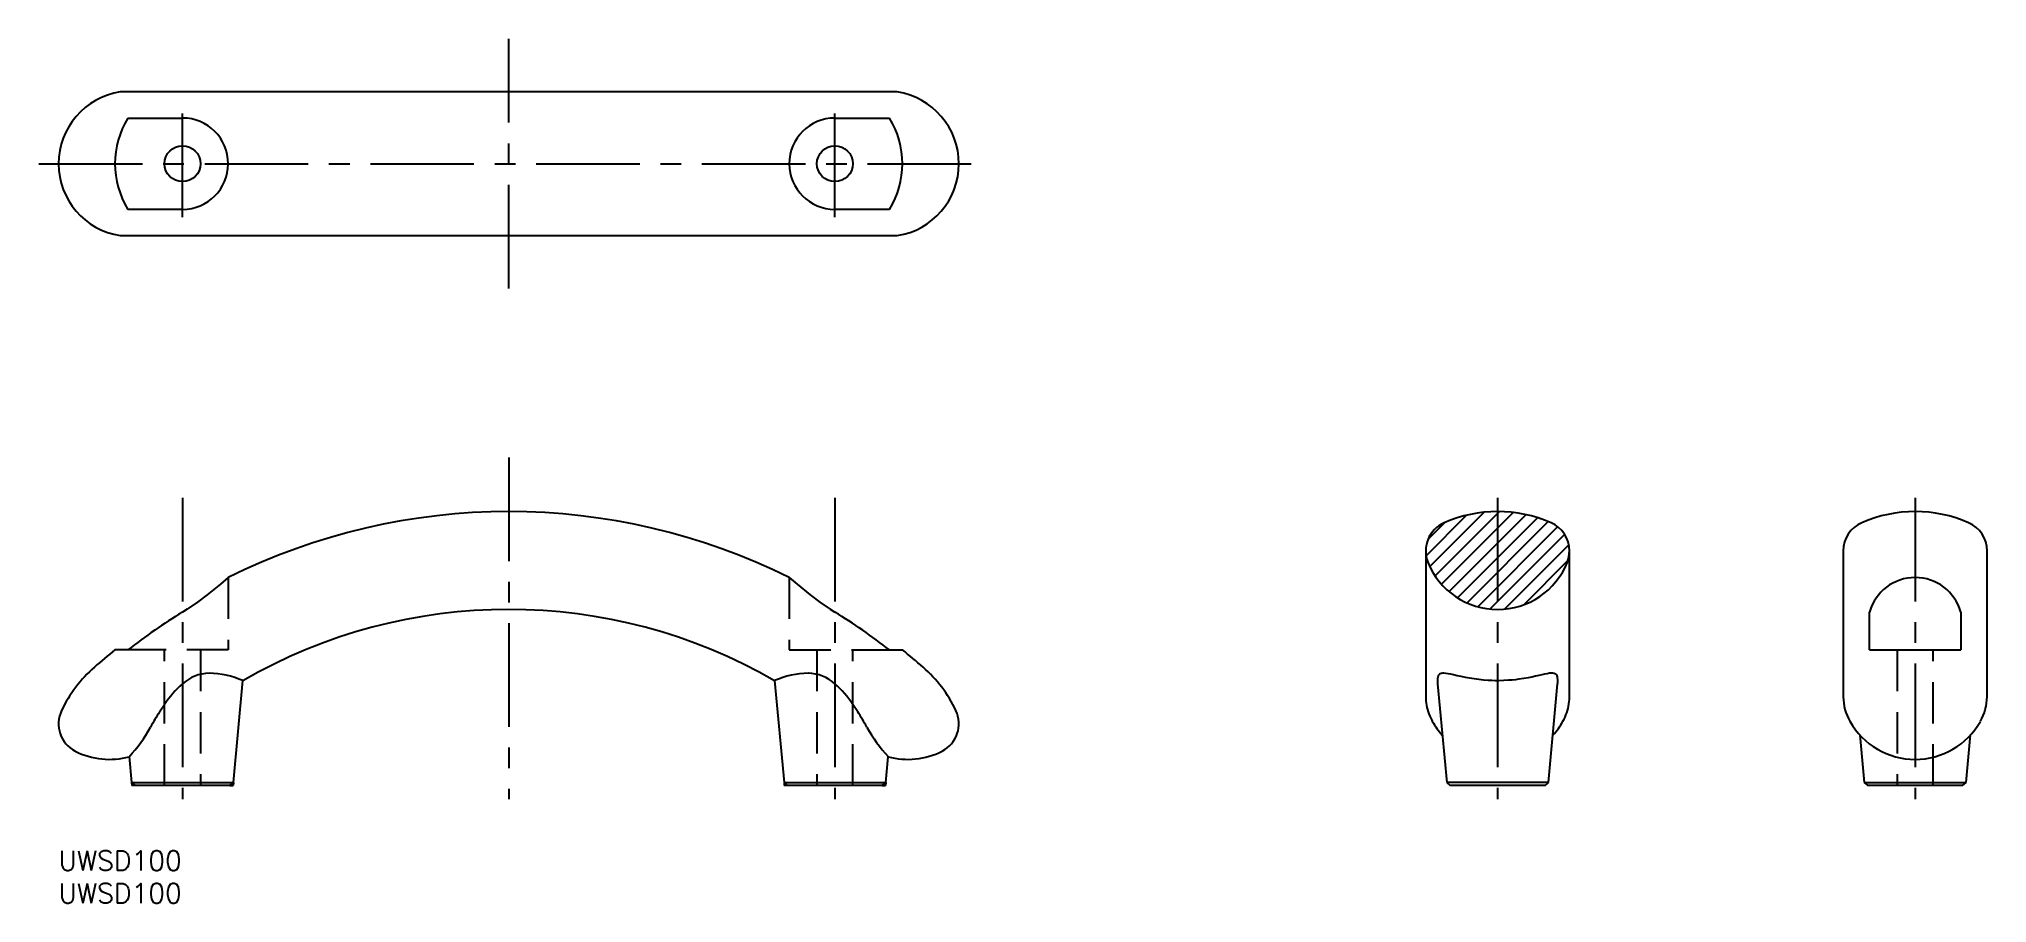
# Model space of a CAD drawing. Extents: x -3 to 296, y -8 to 124.
import ezdxf

# ---------------------------------------------------------------- set-up
doc = ezdxf.new("R2010")
doc.units = 0
doc.header["$LTSCALE"] = 0.5
doc.linetypes.add('CENTER', pattern=[50.8, 31.75, -6.35, 6.35, -6.35])
doc.linetypes.add('DASHED', pattern=[19.05, 12.7, -6.35])
for name, color, linetype in [('MSM_CENTER', 1, 'CENTER'), ('MSM_CONTINUOUS', 7, 'CONTINUOUS'), ('MSM_DASHED', 4, 'DASHED'), ('MSM_NARROW', 5, 'CONTINUOUS'), ('MSM_PART_NUMBER', 7, 'CONTINUOUS')]:
    doc.layers.add(name, color=color, linetype=linetype)
doc.styles.get("Standard").update_dxf_attribs({"font": 'txt.shx', "height": 3, "bigfont": 'bigfont.shx'})

msp = doc.modelspace()

# ---------------------------------------------------------------- linework, layer by layer
at = {"layer": 'MSM_CENTER'}
for p, q in [((69, 86.21), (69, 124.44)), ((19, 97.13), (19, 113.52)), ((119, 97.13), (119, 113.52)), ((-3, 105.32), (141, 105.32)), ((69, 60.28), (69, 7.9)), ((19, 54.1), (19, 7.9)), ((119, 54.1), (119, 7.9)), ((220.58, 54.1), (220.58, 7.9)), ((284.58, 54.1), (284.58, 7.9))]:
    msp.add_line(p, q, dxfattribs=at)
at = {"layer": 'MSM_CONTINUOUS'}
for p, q in [((128.55, 116.34), (9.46, 116.34)), ((10.64, 112.32), (19, 112.32)), ((119, 112.32), (127.36, 112.32)), ((19, 98.32), (10.64, 98.32)), ((127.36, 98.32), (119, 98.32)), ((9.46, 94.31), (128.55, 94.31)), ((209.56, 45.98), (209.56, 23.63)), ((231.59, 23.63), (231.59, 45.98)), ((273.56, 45.98), (273.56, 23.63)), ((295.59, 23.63), (295.59, 45.98)), ((25.99, 41.88), (24.82, 40.87)), ((112.01, 41.88), (113.19, 40.87)), ((22.79, 39.23), (21.31, 38.13)), ((24.82, 40.87), (22.79, 39.23)), ((113.19, 40.87), (115.21, 39.23)), ((115.21, 39.23), (116.69, 38.13)), ((19.73, 37.06), (19, 36.59)), ((21.31, 38.13), (19.73, 37.06)), ((116.69, 38.13), (118.27, 37.06)), ((118.27, 37.06), (119, 36.59)), ((277.58, 30.8), (277.58, 36.59)), ((291.58, 36.59), (291.58, 30.8)), ((10.64, 30.8), (8.65, 30.8)), ((127.36, 30.8), (129.35, 30.8)), ((277.58, 30.8), (291.58, 30.8)), ((211.54, 26.94), (211.46, 26.8)), ((211.65, 27.06), (211.54, 26.94)), ((211.78, 27.15), (211.65, 27.06)), ((211.94, 27.2), (211.78, 27.15)), ((212.12, 27.23), (211.94, 27.2)), ((212.32, 27.23), (212.12, 27.23)), ((212.65, 27.2), (212.32, 27.23)), ((213.01, 27.14), (212.65, 27.2)), ((213.4, 27.06), (213.01, 27.14)), ((213.82, 26.96), (213.4, 27.06)), ((214.39, 26.83), (213.82, 26.96)), ((227.35, 26.97), (226.88, 26.86)), ((227.78, 27.07), (227.35, 26.97)), ((228.18, 27.15), (227.78, 27.07)), ((228.54, 27.21), (228.18, 27.15)), ((228.85, 27.23), (228.54, 27.21)), ((229.05, 27.23), (228.85, 27.23)), ((229.22, 27.2), (229.05, 27.23)), ((229.36, 27.15), (229.22, 27.2)), ((229.49, 27.07), (229.36, 27.15)), ((229.6, 26.96), (229.49, 27.07)), ((229.68, 26.82), (229.6, 26.96)), ((26.81, 10.5), (28.25, 26.09)), ((109.75, 26.09), (111.2, 10.5)), ((211.36, 26.39), (211.35, 26.08)), ((211.35, 26.08), (211.36, 25.74)), ((211.4, 26.61), (211.36, 26.39)), ((211.36, 25.74), (211.37, 25.6)), ((211.37, 25.6), (212.77, 10.5)), ((211.46, 26.8), (211.4, 26.61)), ((215, 26.7), (214.39, 26.83)), ((215.63, 26.57), (215, 26.7)), ((216.29, 26.45), (215.63, 26.57)), ((216.98, 26.34), (216.29, 26.45)), ((217.7, 26.25), (216.98, 26.34)), ((218.42, 26.18), (217.7, 26.25)), ((219.15, 26.12), (218.42, 26.18)), ((219.67, 26.1), (219.15, 26.12)), ((220.2, 26.08), (219.67, 26.1)), ((220.74, 26.08), (220.2, 26.08)), ((221.51, 26.1), (220.74, 26.08)), ((222.27, 26.14), (221.51, 26.1)), ((222.8, 26.18), (222.27, 26.14)), ((223.33, 26.23), (222.8, 26.18)), ((223.84, 26.3), (223.33, 26.23)), ((224.57, 26.4), (223.84, 26.3)), ((225.27, 26.52), (224.57, 26.4)), ((225.84, 26.63), (225.27, 26.52)), ((226.38, 26.75), (225.84, 26.63)), ((226.88, 26.86), (226.38, 26.75)), ((228.38, 10.5), (229.78, 25.6)), ((229.74, 26.66), (229.68, 26.82)), ((229.78, 26.47), (229.74, 26.66)), ((229.8, 26.24), (229.78, 26.47)), ((229.78, 25.6), (229.79, 25.72)), ((229.79, 25.72), (229.81, 25.99)), ((229.81, 25.99), (229.8, 26.24)), ((15.5, 21.31), (16.25, 22.45)), ((122.51, 21.31), (121.75, 22.45)), ((209.56, 23.63), (209.57, 23.33)), ((209.57, 23.33), (209.59, 22.99)), ((209.59, 22.99), (209.62, 22.65)), ((209.62, 22.65), (209.68, 22.31)), ((209.68, 22.31), (209.75, 21.97)), ((209.75, 21.97), (209.83, 21.64)), ((209.83, 21.64), (209.93, 21.31)), ((209.93, 21.31), (210.04, 20.98)), ((210.04, 20.98), (210.17, 20.66)), ((231.05, 20.83), (231.18, 21.17)), ((231.18, 21.17), (231.28, 21.5)), ((231.28, 21.5), (231.38, 21.84)), ((231.38, 21.84), (231.45, 22.18)), ((231.45, 22.18), (231.51, 22.53)), ((231.51, 22.53), (231.55, 22.87)), ((231.55, 22.87), (231.58, 23.21)), ((231.58, 23.21), (231.59, 23.54)), ((231.59, 23.54), (231.59, 23.63)), ((210.17, 20.66), (210.32, 20.34)), ((210.32, 20.34), (210.48, 20.03)), ((210.48, 20.03), (210.57, 19.86)), ((230.59, 19.86), (230.76, 20.18)), ((230.59, 19.87), (230.69, 20.06)), ((230.76, 20.18), (230.91, 20.5)), ((230.91, 20.5), (231.05, 20.83)), ((276.1, 17.76), (276.77, 10.5)), ((292.38, 10.5), (293.06, 17.76)), ((10.83, 14.44), (11.2, 10.5)), ((126.81, 10.5), (127.17, 14.43)), ((11.2, 10.5), (11.74, 10)), ((11.2, 10.5), (26.81, 10.5)), ((26.26, 10), (11.74, 10)), ((26.26, 10), (26.81, 10.5)), ((111.2, 10.5), (111.74, 10)), ((111.2, 10.5), (126.81, 10.5)), ((126.26, 10), (111.74, 10)), ((126.26, 10), (126.81, 10.5)), ((212.77, 10.5), (213.32, 10)), ((228.38, 10.5), (212.77, 10.5)), ((227.84, 10), (213.32, 10)), ((227.84, 10), (228.38, 10.5)), ((276.77, 10.5), (277.32, 10)), ((276.77, 10.5), (292.38, 10.5)), ((291.84, 10), (277.32, 10)), ((291.84, 10), (292.38, 10.5))]:
    msp.add_line(p, q, dxfattribs=at)
for centre in [(19, 105.32), (119, 105.32)]:
    msp.add_circle(centre, 2.75, dxfattribs=at)
for centre, radius, start, end in [((11.14, 105.31), 11.14, 98.6855, 261.3154), ((126.86, 105.31), 11.14, 278.6846, 81.3145), ((21.95, 105.32), 13.3, 148.2538, 211.7462), ((19, 105.32), 7, 270, 90), ((119, 105.32), 7, 90, 270), ((116.05, 105.32), 13.3, 328.2538, 31.7462), ((69, -44.5), 96.5, 63.5307, 116.4694), ((220.58, 31.5), 20.5, 66.4346, 113.5654), ((284.58, 31.5), 20.5, 66.4346, 113.5654), ((214.26, 45.98), 4.7, 113.5654, 201.7306), ((226.89, 45.98), 4.7, 0, 66.4346), ((278.26, 45.98), 4.7, 113.5654, 180), ((290.89, 45.98), 4.7, 0, 66.4346), ((226.89, 45.98), 4.7, 338.2694, 0), ((220.58, 48.5), 11.5, 201.7306, 338.2694), ((284.58, 34.62), 7.27, 15.7611, 164.2389), ((69, -44.5), 95.27, 121.6572, 127.7768), ((69, -44.5), 81.5, 59.99, 120.0096), ((69, -44.5), 95.27, 52.2232, 58.3428), ((69, -44.5), 96.5, 128.711, 131.154), ((69, -44.5), 96.5, 48.846, 51.289), ((18.99, 12.72), 20.5, 131.154, 154.6556), ((23.22, 20.94), 6.28, 91.325, 132.1405), ((22.75, 13.42), 13.81, 66.5139, 88.663), ((115.25, 13.42), 13.81, 91.34, 113.4892), ((114.78, 20.95), 6.28, 47.8626, 88.6781), ((119.02, 12.72), 20.5, 25.3433, 48.846), ((30.01, 13.25), 16.55, 131.6864, 146.2232), ((108, 13.25), 16.55, 33.7799, 48.3167), ((4.7, 19.47), 4.7, 154.4327, 243.0366), ((59.42, -6.33), 51.9, 147.8185, 150.8281), ((78.58, -6.33), 51.9, 29.175, 32.1846), ((133.3, 19.47), 4.7, 296.9456, 25.5645), ((281.18, 23.64), 7.62, 180.1108, 209.7772), ((287.97, 23.64), 7.62, 330.2041, 359.8705), ((-5.17, 29.42), 21.93, 316.8657, 331.523), ((143.18, 29.43), 21.93, 208.4801, 223.1374), ((220.58, 25.52), 11.5, 209.4541, 222.4945), ((220.58, 25.52), 11.5, 317.5055, 330.5459), ((284.58, 25.52), 11.5, 209.515, 330.4574), ((7.8, 25.52), 11.5, 242.9321, 285.3729), ((130.2, 25.52), 11.5, 254.6313, 297.0567)]:
    msp.add_arc(centre, radius, start, end, dxfattribs=at)
at = {"layer": 'MSM_DASHED'}
for p, q in [((26, 41.89), (26, 30.8)), ((112, 41.89), (112, 30.8)), ((26, 30.8), (10.64, 30.8)), ((16.25, 10), (16.25, 30.8)), ((21.75, 30.8), (21.75, 10)), ((112, 30.8), (127.36, 30.8)), ((116.25, 30.8), (116.25, 10)), ((121.75, 10), (121.75, 30.8)), ((281.83, 30.8), (281.83, 10)), ((287.33, 10), (287.33, 30.8))]:
    msp.add_line(p, q, dxfattribs=at)
at = {"layer": 'MSM_NARROW'}
for p, q in [((209.63, 45.23), (215.83, 51.43)), ((210.21, 43.57), (218.53, 51.89)), ((211.02, 42.13), (220.88, 51.99)), ((211.99, 40.86), (222.98, 51.84)), ((213.13, 39.75), (224.9, 51.52)), ((214.43, 38.8), (226.68, 51.05)), ((209.93, 47.78), (212.48, 50.33)), ((215.89, 38.02), (228.33, 50.46)), ((217.54, 37.42), (229.78, 49.67)), ((219.43, 37.07), (230.85, 48.49)), ((221.67, 37.07), (231.5, 46.89)), ((224.57, 37.72), (231.33, 44.48)), ((11.2, 10.5), (11.24, 10)), ((11.74, 10), (11.24, 10)), ((26.26, 10), (26.76, 10)), ((26.81, 10.5), (26.76, 10)), ((111.2, 10.5), (111.24, 10)), ((111.74, 10), (111.24, 10)), ((126.26, 10), (126.76, 10)), ((126.81, 10.5), (126.76, 10))]:
    msp.add_line(p, q, dxfattribs=at)

# ---------------------------------------------------------------- texts
at = {"layer": 'MSM_PART_NUMBER'}
for p in [(0, -3), (0, -8)]:
    msp.add_text('UWSD100', height=3, dxfattribs=at).set_placement(p)

doc.saveas('drawing.dxf')
